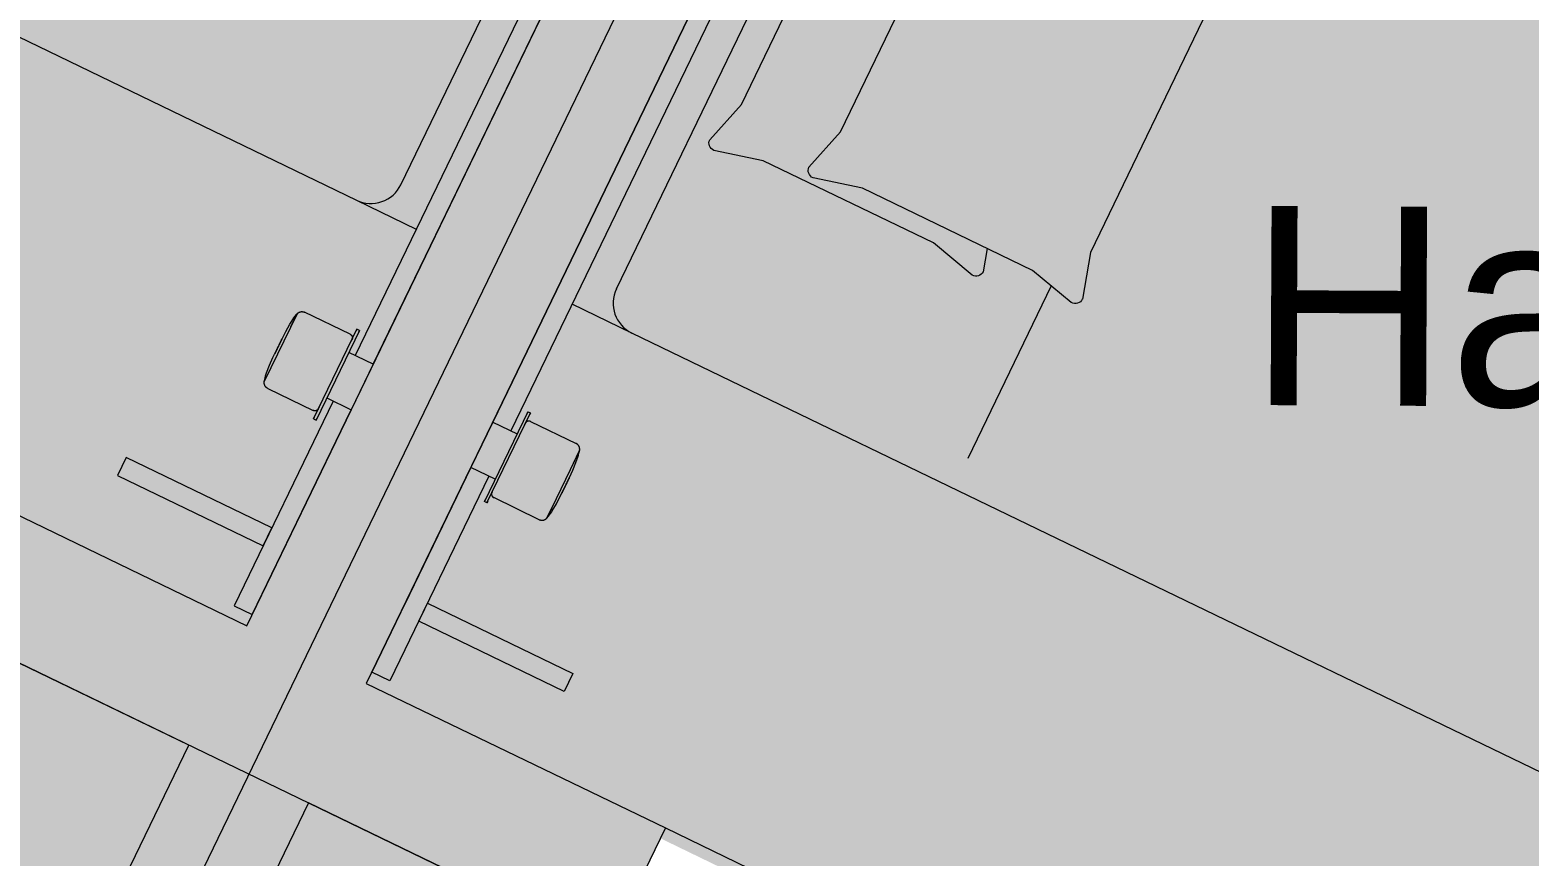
# Model space of a CAD drawing. Header units: metres. Extents: x -466 to 1322, y -1072 to 50.
# Drawn here: x 832.031 to 834.288, y -208.448 to -207.203 of the extents above; entities that cross this region are included whole.
import ezdxf

# ---------------------------------------------------------------- set-up
doc = ezdxf.new("R2010")
doc.units = ezdxf.units.M
for name, pattern in [('B1 P BAJA$0$HIDDEN', [9.525, 6.35, -3.175]), ('CENTER2', [28.575, 19.05, -3.175, 3.175, -3.175]), ('Hidden 1_16_', [0.002381, 0.001587, -0.00079375])]:
    doc.linetypes.add(name, pattern=pattern)
for name, color, linetype, lineweight in [('A - Hatch muros', 4, 'Continuous', 0), ('A - PROY', 250, 'B1 P BAJA$0$HIDDEN', 0), ('A - TXT 100 -1', 2, 'Continuous', 0), ('A-EJES', 61, 'CENTER2', 0), ('A-MUEBLES', 5, 'Continuous', 0), ('A-MURO INT', 4, 'Continuous', 0)]:
    doc.layers.add(name, color=color, linetype=linetype, lineweight=lineweight)
doc.layers.add('Hatch Exterior', color=7, linetype='Continuous', lineweight=0, true_color=0xa99b89)
doc.layers.add('Hatch Interior', color=7, linetype='Continuous', lineweight=0, true_color=0xaf6350)
doc.styles.add('Style-Arial', font='arial.ttf')

msp = doc.modelspace()

# ---------------------------------------------------------------- hatches: boundary and pattern name
at = {"layer": 'A - Hatch muros'}
h = msp.add_hatch(color=256, dxfattribs=at)
h.dxf.hatch_style = 1
h.paths.add_polyline_path([(840.7909, -209.9563), (841.0085, -209.5062), (839.5682, -208.8094), (839.6552, -208.6293), (842.1759, -209.8484), (843.3076, -207.5076), (840.7867, -206.2889), (840.8738, -206.1088), (843.5747, -207.4146), (841.1808, -212.3663), (841.6309, -212.5839), (841.5439, -212.764), (841.0962, -212.5413), (840.7915, -213.1715), (839.3486, -212.4802), (839.4356, -212.3001), (840.696, -212.9095), (841.3489, -211.559), (840.2686, -211.0367), (840.3991, -210.7666), (840.5792, -210.8537), (840.5357, -210.9437), (841.436, -211.3789), (842.0889, -210.0285), (841.1886, -209.5932), (840.9709, -210.0434)])
h.paths.add_polyline_path([(844.872, -214.1509), (845.3222, -214.3685), (847.1938, -210.4972), (847.3739, -210.5842), (845.4152, -214.6356), (844.785, -214.3309)])
h.paths.add_polyline_path([(852.6454, -210.1338), (852.9155, -210.2644), (852.8285, -210.4444), (852.5584, -210.3139)])
h.paths.add_polyline_path([(828.0363, -206.0115), (827.5862, -205.7939), (827.4991, -205.974), (827.9493, -206.1916), (826.9917, -208.1723), (827.1718, -208.2593), (828.1293, -206.2787), (828.5795, -206.4963), (828.6665, -206.3162), (828.2164, -206.0986), (830.5232, -201.327), (830.8834, -201.5011), (830.9704, -201.321), (830.4302, -201.0599)], flags=17)
h.paths.add_polyline_path([(832.4508, -208.3679), (831.4932, -210.3486), (831.3132, -210.2615), (832.2707, -208.2808), (831.8206, -208.0632), (831.9076, -207.8831), (832.3578, -208.1008), (833.7941, -205.1298), (830.9131, -203.7369), (831.2614, -203.0167), (831.4414, -203.1038), (831.1803, -203.6439), (833.8812, -204.9497), (834.6646, -203.3292), (831.9637, -202.0234), (831.7896, -202.3835), (831.6096, -202.2965), (831.8707, -201.7563), (837.8127, -204.629), (837.5516, -205.1692), (837.3715, -205.0821), (837.5456, -204.722), (834.8447, -203.4162), (834.0612, -205.0368), (836.7622, -206.3425), (837.0233, -205.8023), (837.2034, -205.8894), (836.8552, -206.6096), (833.9738, -205.2177), (832.5378, -208.1878), (832.988, -208.4055), (832.9009, -208.5855)])
h.paths.add_polyline_path([(836.2291, -209.9724), (836.142, -210.1524), (836.5922, -210.3701), (835.6346, -212.3507), (835.8147, -212.4378), (836.4676, -211.0873), (837.1878, -211.4355), (837.2749, -211.2555), (836.5546, -210.9073), (837.9475, -208.0263), (838.6677, -208.3745), (838.7547, -208.1944), (838.0345, -207.8462), (839.1662, -205.5054), (839.8864, -205.8536), (839.9735, -205.6736), (839.2532, -205.3254), (839.3403, -205.1453), (839.1602, -205.0583), (839.0732, -205.2383), (838.713, -205.0642), (838.626, -205.2443), (838.9861, -205.4184), (836.6792, -210.19)])
h.paths.add_polyline_path([(824.7969, -196.6703), (824.5939, -196.5721), (824.5734, -196.5874), (824.4131, -196.7069), (839.639, -204.0679), (839.5955, -204.158), (839.7755, -204.245), (839.8191, -204.155), (848.2819, -208.2464), (848.0643, -208.6966), (848.2444, -208.7836), (848.549, -208.1534)])
h.paths.add_polyline_path([(821.165, -199.3754), (820.9989, -199.4982), (821.3888, -200.0207), (821.5559, -199.8979)])
at = {"layer": 'Hatch Exterior', "transparency": 33554687}
h = msp.add_hatch(color=256, dxfattribs=at)
h.dxf.hatch_style = 1
h.paths.add_polyline_path([(844.4958, -216.5788), (845.4559, -214.6504), (841.0941, -212.5458), (840.789, -213.1766), (836.4676, -211.0873), (836.5922, -210.3701), (823.8078, -204.1894), (822.8507, -206.1692)])
at = {"layer": 'Hatch Interior', "transparency": 33554687}
h = msp.add_hatch(color=256, dxfattribs=at)
h.dxf.hatch_style = 1
h.paths.add_polyline_path([(812.5967, -195.9108), (820.8172, -189.7835), (825.5384, -196.1176), (824.7969, -196.6703), (848.369, -208.0663), (845.3112, -214.389), (840.9909, -212.2996), (840.6862, -212.9298), (836.4548, -210.8841), (836.7594, -210.2539), (820.7387, -202.4835), (819.7911, -201.2126), (821.3946, -200.0169), (819.3328, -197.2508), (815.6446, -199.9998)])

# ---------------------------------------------------------------- linework, layer by layer
at = {"layer": 'A - PROY', "color": 250, "linetype": 'Hidden 1_16_', "ltscale": 100}
msp.add_lwpolyline([(832.988, -208.4055), (836.2291, -209.9724)], dxfattribs=at)
at = {"layer": 'A-EJES', "ltscale": 0.1}
msp.add_line((835.4949, -201.8419), (829.6043, -214.0264), dxfattribs=at)
at = {"layer": 'A-MUEBLES'}
for p, q in [((833.5766, -205.5103), (832.5209, -207.694)), ((832.5481, -207.7071), (833.6038, -205.5234)), ((832.7282, -207.7942), (833.7839, -205.6105)), ((833.8111, -205.6236), (832.7554, -207.8073)), ((832.5898, -207.4365), (833.4168, -205.7259)), ((832.9143, -207.5934), (833.7413, -205.8828)), ((833.0755, -206.6161), (832.5481, -207.7071)), ((830.9925, -206.7198), (832.523, -207.4597)), ((833.2556, -206.7032), (832.7282, -207.7942)), ((833.2518, -207.3567), (833.4354, -206.977)), ((833.1025, -207.3155), (833.2378, -207.0356)), ((833.8115, -207.1588), (833.6279, -207.5385)), ((833.0548, -207.3688), (833.1025, -207.3155)), ((833.2042, -207.41), (833.2518, -207.3567)), ((833.1353, -207.4004), (833.061, -207.385)), ((833.3915, -207.5243), (833.1353, -207.4004)), ((833.2847, -207.4417), (833.2104, -207.4262)), ((833.5409, -207.5656), (833.2847, -207.4417)), ((832.523, -207.4597), (832.6131, -207.5033)), ((833.4498, -207.5729), (833.3915, -207.5243)), ((833.4725, -207.5325), (833.4664, -207.5678)), ((833.6279, -207.5385), (833.6158, -207.609)), ((833.5992, -207.6142), (833.5409, -207.5656)), ((833.569, -207.589), (833.4432, -207.8491)), ((832.9376, -207.6602), (832.8476, -207.6166)), ((832.4336, -207.631), (832.3842, -207.7331)), ((832.4243, -207.6502), (832.4336, -207.631)), ((832.5135, -207.6618), (832.4449, -207.6286)), ((832.4584, -207.7893), (832.5237, -207.6542)), ((832.5276, -207.6561), (832.4623, -207.7912)), ((832.5237, -207.6542), (832.5226, -207.6565)), ((832.5276, -207.6561), (832.5237, -207.6542)), ((832.5265, -207.6584), (832.5276, -207.6561)), ((834.4681, -208.4001), (832.9376, -207.6602)), ((832.5481, -207.7071), (832.5115, -207.6894)), ((832.3842, -207.7331), (832.3935, -207.7139)), ((832.5481, -207.7071), (832.515, -207.7755)), ((832.3894, -207.7434), (832.458, -207.7766)), ((832.4784, -207.7578), (832.515, -207.7755)), ((832.4878, -207.7624), (832.3388, -208.0707)), ((832.366, -208.0838), (832.515, -207.7755)), ((832.515, -207.7755), (832.4227, -207.9666)), ((832.7809, -207.7786), (832.7156, -207.9136)), ((832.7195, -207.9155), (832.7848, -207.7804)), ((832.7798, -207.7809), (832.7809, -207.7786)), ((832.7809, -207.7786), (832.7848, -207.7804)), ((832.7848, -207.7804), (832.7837, -207.7827)), ((832.4595, -207.787), (832.4584, -207.7893)), ((832.4584, -207.7893), (832.4623, -207.7912)), ((832.4623, -207.7912), (832.4634, -207.7889)), ((832.7282, -207.7942), (832.6951, -207.8626)), ((832.7282, -207.7942), (832.7648, -207.8119)), ((832.7851, -207.7931), (832.8538, -207.8263)), ((832.1764, -207.8475), (832.1633, -207.8747)), ((832.3955, -207.9534), (832.1764, -207.8475)), ((832.8589, -207.8367), (832.8096, -207.9387)), ((832.8496, -207.8559), (832.8589, -207.8367)), ((832.546, -208.1709), (832.6951, -207.8626)), ((832.6951, -207.8626), (832.6027, -208.0536)), ((832.7317, -207.8803), (832.6951, -207.8626)), ((832.1633, -207.8747), (832.3823, -207.9806)), ((832.7223, -207.8758), (832.5733, -208.184)), ((832.7156, -207.9136), (832.7167, -207.9113)), ((832.7195, -207.9155), (832.7156, -207.9136)), ((832.7206, -207.9132), (832.7195, -207.9155)), ((832.7983, -207.9411), (832.7296, -207.9079)), ((832.8096, -207.9387), (832.8189, -207.9195)), ((832.3823, -207.9806), (832.3955, -207.9534)), ((832.4227, -207.9666), (832.4096, -207.9936)), ((832.4096, -207.9936), (832.3661, -208.0836)), ((832.3388, -208.0707), (832.366, -208.0838)), ((832.6027, -208.0536), (832.5897, -208.0806)), ((832.6168, -208.094), (832.6299, -208.0668)), ((832.6299, -208.0668), (832.8489, -208.1727)), ((832.5897, -208.0806), (832.5461, -208.1707)), ((832.8358, -208.1999), (832.6168, -208.094)), ((832.5733, -208.184), (832.546, -208.1709)), ((832.8489, -208.1727), (832.8358, -208.1999))]:
    msp.add_line(p, q, dxfattribs=at)
at = {"layer": 'A-MUEBLES', "flags": 128}
for points in [[(832.4109, -207.6687), (832.4166, -207.6575), (832.4227, -207.6466), (832.4255, -207.6419)], [(832.4255, -207.6419), (832.4271, -207.6394), (832.4289, -207.6369), (832.4307, -207.6345), (832.4326, -207.6322), (832.4336, -207.631)], [(832.4336, -207.631), (832.4338, -207.6307), (832.4341, -207.6305), (832.4344, -207.6302), (832.4346, -207.63), (832.4349, -207.6297), (832.4352, -207.6295), (832.4355, -207.6293), (832.4359, -207.6291), (832.4362, -207.6289), (832.4365, -207.6287), (832.4369, -207.6285), (832.4372, -207.6284), (832.4376, -207.6283), (832.4379, -207.6281), (832.4383, -207.628), (832.4387, -207.6279), (832.439, -207.6279), (832.4394, -207.6278), (832.4398, -207.6278), (832.4401, -207.6277), (832.4405, -207.6277), (832.4409, -207.6277), (832.4413, -207.6277), (832.4417, -207.6277), (832.442, -207.6278), (832.4424, -207.6278), (832.4428, -207.6279), (832.4431, -207.628), (832.4435, -207.6281), (832.4439, -207.6282), (832.4442, -207.6283), (832.4446, -207.6285), (832.4449, -207.6286)], [(832.4109, -207.6687), (832.4109, -207.6687), (832.4109, -207.6687), (832.4109, -207.6687), (832.4109, -207.6688), (832.4108, -207.6689), (832.4108, -207.669), (832.4107, -207.6691), (832.4106, -207.6693), (832.4106, -207.6694), (832.4105, -207.6696), (832.4104, -207.6698), (832.4103, -207.67), (832.4102, -207.6702), (832.4101, -207.6704), (832.4099, -207.6707), (832.4098, -207.671), (832.4097, -207.6712), (832.4095, -207.6715), (832.4094, -207.6719), (832.4092, -207.6722), (832.4091, -207.6725), (832.4089, -207.6729), (832.4087, -207.6732), (832.4085, -207.6736), (832.4083, -207.674), (832.4082, -207.6744), (832.408, -207.6748), (832.4078, -207.6752), (832.4076, -207.6757), (832.4073, -207.6761), (832.4071, -207.6765), (832.4069, -207.677), (832.4067, -207.6774), (832.4065, -207.6779), (832.4063, -207.6783), (832.406, -207.6788), (832.4058, -207.6792), (832.4056, -207.6797), (832.4054, -207.6802), (832.4051, -207.6806), (832.4049, -207.6811), (832.4047, -207.6816), (832.4045, -207.682), (832.4042, -207.6825), (832.404, -207.6829), (832.4038, -207.6834), (832.4036, -207.6838), (832.4034, -207.6843), (832.4032, -207.6847), (832.403, -207.6851), (832.4028, -207.6856), (832.4026, -207.686), (832.4024, -207.6864), (832.4022, -207.6868), (832.402, -207.6871), (832.4018, -207.6875), (832.4016, -207.6879), (832.4015, -207.6882), (832.4013, -207.6886), (832.4012, -207.6889), (832.401, -207.6892), (832.4009, -207.6895), (832.4007, -207.6898), (832.4006, -207.69), (832.4005, -207.6903), (832.4004, -207.6905), (832.4003, -207.6907), (832.4002, -207.6909), (832.4001, -207.6911), (832.4, -207.6913), (832.3999, -207.6914), (832.3999, -207.6915), (832.3998, -207.6917), (832.3998, -207.6917), (832.3997, -207.6918), (832.3997, -207.6919), (832.3997, -207.6919), (832.3997, -207.6919)], [(832.3997, -207.6919), (832.3997, -207.6919), (832.3997, -207.6919), (832.3997, -207.6919), (832.3997, -207.6918), (832.3998, -207.6917), (832.3998, -207.6916), (832.3999, -207.6915), (832.4, -207.6913), (832.4, -207.6912), (832.4001, -207.691), (832.4002, -207.6908), (832.4003, -207.6906), (832.4004, -207.6904), (832.4005, -207.6902), (832.4007, -207.6899), (832.4008, -207.6896), (832.4009, -207.6893), (832.4011, -207.689), (832.4012, -207.6887), (832.4014, -207.6884), (832.4015, -207.6881), (832.4017, -207.6877), (832.4019, -207.6874), (832.4021, -207.687), (832.4023, -207.6866), (832.4025, -207.6862), (832.4027, -207.6858), (832.4029, -207.6854), (832.4031, -207.6849), (832.4033, -207.6845), (832.4035, -207.6841), (832.4037, -207.6836), (832.4039, -207.6832), (832.4041, -207.6827), (832.4043, -207.6823), (832.4046, -207.6818), (832.4048, -207.6814), (832.405, -207.6809), (832.4052, -207.6804), (832.4055, -207.68), (832.4057, -207.6795), (832.4059, -207.679), (832.4061, -207.6786), (832.4064, -207.6781), (832.4066, -207.6777), (832.4068, -207.6772), (832.407, -207.6768), (832.4072, -207.6763), (832.4074, -207.6759), (832.4076, -207.6755), (832.4078, -207.675), (832.408, -207.6746), (832.4082, -207.6742), (832.4084, -207.6738), (832.4086, -207.6734), (832.4088, -207.6731), (832.409, -207.6727), (832.4091, -207.6724), (832.4093, -207.672), (832.4095, -207.6717), (832.4096, -207.6714), (832.4097, -207.6711), (832.4099, -207.6708), (832.41, -207.6706), (832.4101, -207.6703), (832.4102, -207.6701), (832.4103, -207.6699), (832.4104, -207.6697), (832.4105, -207.6695), (832.4106, -207.6693), (832.4107, -207.6692), (832.4107, -207.6691), (832.4108, -207.6689), (832.4108, -207.6689), (832.4109, -207.6688), (832.4109, -207.6687), (832.4109, -207.6687), (832.4109, -207.6687)], [(832.5135, -207.6618), (832.5137, -207.6619), (832.5139, -207.662), (832.5141, -207.6622), (832.5143, -207.6623), (832.5145, -207.6624), (832.5147, -207.6626), (832.5149, -207.6627), (832.5151, -207.6629), (832.5152, -207.6631), (832.5154, -207.6632), (832.5155, -207.6634), (832.5157, -207.6636), (832.5158, -207.6638), (832.5159, -207.664), (832.5161, -207.6642), (832.5162, -207.6644), (832.5163, -207.6646), (832.5164, -207.6648), (832.5165, -207.665), (832.5165, -207.6653), (832.5166, -207.6655), (832.5167, -207.6657), (832.5167, -207.6659), (832.5168, -207.6662), (832.5168, -207.6664), (832.5168, -207.6666), (832.5168, -207.6669), (832.5168, -207.6671), (832.5168, -207.6673), (832.5168, -207.6676), (832.5168, -207.6678), (832.5168, -207.6681), (832.5167, -207.6683), (832.5167, -207.6685), (832.5166, -207.6687), (832.5165, -207.669), (832.5165, -207.6692), (832.5164, -207.6694), (832.5163, -207.6696)], [(832.5141, -207.6742), (832.5144, -207.6734), (832.5148, -207.6727), (832.5151, -207.672), (832.5154, -207.6714), (832.5156, -207.6709), (832.5158, -207.6705), (832.516, -207.6702), (832.5161, -207.6699), (832.5162, -207.6698), (832.5163, -207.6697)], [(832.5162, -207.6697), (832.5162, -207.6698), (832.5161, -207.67), (832.5159, -207.6703), (832.5158, -207.6707)], [(832.3878, -207.72), (832.3923, -207.7083), (832.3973, -207.6969), (832.3997, -207.6919)], [(832.3894, -207.7434), (832.3891, -207.7432), (832.3887, -207.743), (832.3884, -207.7428), (832.3881, -207.7426), (832.3878, -207.7424), (832.3875, -207.7422), (832.3872, -207.7419), (832.3869, -207.7417), (832.3867, -207.7414), (832.3864, -207.7411), (832.3862, -207.7408), (832.3859, -207.7405), (832.3857, -207.7402), (832.3855, -207.7399), (832.3853, -207.7396), (832.3851, -207.7393), (832.385, -207.7389), (832.3848, -207.7386), (832.3847, -207.7382), (832.3845, -207.7379), (832.3844, -207.7375), (832.3843, -207.7372), (832.3843, -207.7368), (832.3842, -207.7364), (832.3841, -207.736), (832.3841, -207.7357), (832.3841, -207.7353), (832.3841, -207.7349), (832.3841, -207.7345), (832.3841, -207.7342), (832.3841, -207.7338), (832.3842, -207.7334), (832.3842, -207.7331)], [(832.3842, -207.7331), (832.3848, -207.7301), (832.3855, -207.7272), (832.3863, -207.7243), (832.3873, -207.7214), (832.3878, -207.72)], [(832.4658, -207.7741), (832.4657, -207.7743), (832.4655, -207.7745), (832.4654, -207.7747), (832.4653, -207.7749), (832.4651, -207.775), (832.465, -207.7752), (832.4648, -207.7754), (832.4647, -207.7756), (832.4645, -207.7757), (832.4643, -207.7759), (832.4641, -207.776), (832.4639, -207.7761), (832.4637, -207.7763), (832.4635, -207.7764), (832.4633, -207.7765), (832.4631, -207.7766), (832.4629, -207.7767), (832.4627, -207.7768), (832.4625, -207.7769), (832.4622, -207.7769), (832.462, -207.777), (832.4618, -207.7771), (832.4615, -207.7771), (832.4613, -207.7771), (832.4611, -207.7772), (832.4608, -207.7772), (832.4606, -207.7772), (832.4604, -207.7772), (832.4601, -207.7772), (832.4599, -207.7771), (832.4597, -207.7771), (832.4594, -207.7771), (832.4592, -207.777), (832.459, -207.7769), (832.4588, -207.7769), (832.4585, -207.7768), (832.4583, -207.7767), (832.4581, -207.7766), (832.458, -207.7766)], [(832.4659, -207.7738), (832.466, -207.7737), (832.4661, -207.7735), (832.4662, -207.7732), (832.4664, -207.7728), (832.4666, -207.7724), (832.4669, -207.7718), (832.4672, -207.7712), (832.4675, -207.7705), (832.4679, -207.7697), (832.4683, -207.7689)], [(832.4663, -207.773), (832.4661, -207.7733), (832.466, -207.7736), (832.4659, -207.7738), (832.4659, -207.7738)], [(832.7751, -207.8004), (832.7755, -207.7996), (832.7758, -207.7989), (832.7761, -207.7982), (832.7764, -207.7976), (832.7767, -207.7971), (832.7769, -207.7967), (832.777, -207.7964), (832.7771, -207.7961), (832.7772, -207.796), (832.7773, -207.7959)], [(832.7773, -207.7959), (832.7772, -207.796), (832.7771, -207.7962), (832.777, -207.7965), (832.7768, -207.7969)], [(832.7851, -207.7931), (832.7849, -207.793), (832.7847, -207.7929), (832.7845, -207.7929), (832.7842, -207.7928), (832.784, -207.7927), (832.7838, -207.7927), (832.7836, -207.7926), (832.7833, -207.7926), (832.7831, -207.7926), (832.7829, -207.7926), (832.7826, -207.7925), (832.7824, -207.7925), (832.7822, -207.7926), (832.7819, -207.7926), (832.7817, -207.7926), (832.7815, -207.7927), (832.7812, -207.7927), (832.781, -207.7928), (832.7808, -207.7928), (832.7806, -207.7929), (832.7803, -207.793), (832.7801, -207.7931), (832.7799, -207.7932), (832.7797, -207.7933), (832.7795, -207.7934), (832.7793, -207.7935), (832.7791, -207.7937), (832.7789, -207.7938), (832.7787, -207.794), (832.7786, -207.7941), (832.7784, -207.7943), (832.7782, -207.7945), (832.7781, -207.7946), (832.7779, -207.7948), (832.7778, -207.795), (832.7777, -207.7952), (832.7775, -207.7954), (832.7774, -207.7956), (832.7773, -207.7958)], [(832.8589, -207.8367), (832.859, -207.8363), (832.859, -207.8359), (832.8591, -207.8355), (832.8591, -207.8352), (832.8591, -207.8348), (832.8591, -207.8344), (832.8591, -207.834), (832.859, -207.8337), (832.859, -207.8333), (832.8589, -207.8329), (832.8588, -207.8325), (832.8587, -207.8322), (832.8586, -207.8318), (832.8585, -207.8315), (832.8583, -207.8311), (832.8582, -207.8308), (832.858, -207.8304), (832.8578, -207.8301), (832.8576, -207.8298), (832.8574, -207.8295), (832.8572, -207.8292), (832.857, -207.8289), (832.8567, -207.8286), (832.8565, -207.8283), (832.8562, -207.828), (832.8559, -207.8278), (832.8556, -207.8275), (832.8554, -207.8273), (832.855, -207.8271), (832.8547, -207.8269), (832.8544, -207.8267), (832.8541, -207.8265), (832.8538, -207.8263)], [(832.8435, -207.8778), (832.8487, -207.8664), (832.8535, -207.8548), (832.8554, -207.8497)], [(832.8554, -207.8497), (832.8564, -207.8469), (832.8573, -207.844), (832.858, -207.8411), (832.8586, -207.8381), (832.8589, -207.8367)], [(832.7269, -207.9), (832.727, -207.8999), (832.7271, -207.8997), (832.7272, -207.8994), (832.7274, -207.899), (832.7276, -207.8986), (832.7279, -207.898), (832.7282, -207.8974), (832.7285, -207.8967), (832.7289, -207.8959), (832.7293, -207.8951)], [(832.8435, -207.8778), (832.8435, -207.8778), (832.8435, -207.8778), (832.8434, -207.8779), (832.8434, -207.8779), (832.8434, -207.878), (832.8433, -207.8781), (832.8433, -207.8782), (832.8432, -207.8784), (832.8431, -207.8785), (832.843, -207.8787), (832.843, -207.8789), (832.8429, -207.8791), (832.8427, -207.8793), (832.8426, -207.8796), (832.8425, -207.8798), (832.8424, -207.8801), (832.8422, -207.8804), (832.8421, -207.8807), (832.8419, -207.881), (832.8418, -207.8813), (832.8416, -207.8817), (832.8414, -207.882), (832.8413, -207.8824), (832.8411, -207.8827), (832.8409, -207.8831), (832.8407, -207.8835), (832.8405, -207.8839), (832.8403, -207.8843), (832.8401, -207.8848), (832.8399, -207.8852), (832.8397, -207.8856), (832.8395, -207.8861), (832.8393, -207.8865), (832.839, -207.887), (832.8388, -207.8874), (832.8386, -207.8879), (832.8384, -207.8884), (832.8381, -207.8888), (832.8379, -207.8893), (832.8377, -207.8898), (832.8375, -207.8902), (832.8372, -207.8907), (832.837, -207.8912), (832.8368, -207.8916), (832.8366, -207.8921), (832.8364, -207.8925), (832.8361, -207.893), (832.8359, -207.8934), (832.8357, -207.8938), (832.8355, -207.8943), (832.8353, -207.8947), (832.8351, -207.8951), (832.8349, -207.8955), (832.8347, -207.8959), (832.8345, -207.8963), (832.8344, -207.8966), (832.8342, -207.897), (832.834, -207.8973), (832.8339, -207.8977), (832.8337, -207.898), (832.8336, -207.8983), (832.8334, -207.8986), (832.8333, -207.8989), (832.8332, -207.8991), (832.833, -207.8994), (832.8329, -207.8996), (832.8328, -207.8998), (832.8327, -207.9), (832.8326, -207.9002), (832.8326, -207.9004), (832.8325, -207.9005), (832.8324, -207.9007), (832.8324, -207.9008), (832.8323, -207.9009), (832.8323, -207.9009), (832.8323, -207.901), (832.8322, -207.901), (832.8322, -207.9011)], [(832.8322, -207.9011), (832.8322, -207.9011), (832.8323, -207.901), (832.8323, -207.901), (832.8323, -207.9009), (832.8323, -207.9008), (832.8324, -207.9007), (832.8325, -207.9006), (832.8325, -207.9005), (832.8326, -207.9003), (832.8327, -207.9001), (832.8328, -207.9), (832.8329, -207.8997), (832.833, -207.8995), (832.8331, -207.8993), (832.8332, -207.899), (832.8333, -207.8988), (832.8335, -207.8985), (832.8336, -207.8982), (832.8338, -207.8979), (832.8339, -207.8975), (832.8341, -207.8972), (832.8343, -207.8968), (832.8345, -207.8965), (832.8346, -207.8961), (832.8348, -207.8957), (832.835, -207.8953), (832.8352, -207.8949), (832.8354, -207.8945), (832.8356, -207.8941), (832.8358, -207.8936), (832.836, -207.8932), (832.8362, -207.8928), (832.8365, -207.8923), (832.8367, -207.8919), (832.8369, -207.8914), (832.8371, -207.8909), (832.8374, -207.8905), (832.8376, -207.89), (832.8378, -207.8895), (832.838, -207.8891), (832.8383, -207.8886), (832.8385, -207.8882), (832.8387, -207.8877), (832.8389, -207.8872), (832.8391, -207.8868), (832.8394, -207.8863), (832.8396, -207.8859), (832.8398, -207.8854), (832.84, -207.885), (832.8402, -207.8846), (832.8404, -207.8842), (832.8406, -207.8837), (832.8408, -207.8833), (832.841, -207.883), (832.8412, -207.8826), (832.8414, -207.8822), (832.8415, -207.8818), (832.8417, -207.8815), (832.8419, -207.8812), (832.842, -207.8808), (832.8422, -207.8805), (832.8423, -207.8802), (832.8424, -207.88), (832.8426, -207.8797), (832.8427, -207.8794), (832.8428, -207.8792), (832.8429, -207.879), (832.843, -207.8788), (832.8431, -207.8786), (832.8432, -207.8785), (832.8432, -207.8783), (832.8433, -207.8782), (832.8434, -207.8781), (832.8434, -207.878), (832.8434, -207.8779), (832.8435, -207.8778), (832.8435, -207.8778), (832.8435, -207.8778)], [(832.7268, -207.9003), (832.7267, -207.9005), (832.7266, -207.9007), (832.7266, -207.9009), (832.7265, -207.9011), (832.7265, -207.9014), (832.7264, -207.9016), (832.7264, -207.9018), (832.7263, -207.9021), (832.7263, -207.9023), (832.7263, -207.9025), (832.7263, -207.9028), (832.7263, -207.903), (832.7264, -207.9032), (832.7264, -207.9035), (832.7264, -207.9037), (832.7265, -207.9039), (832.7265, -207.9042), (832.7266, -207.9044), (832.7267, -207.9046), (832.7268, -207.9048), (832.7269, -207.9051), (832.727, -207.9053), (832.7271, -207.9055), (832.7272, -207.9057), (832.7273, -207.9059), (832.7274, -207.9061), (832.7276, -207.9063), (832.7277, -207.9064), (832.7279, -207.9066), (832.7281, -207.9068), (832.7282, -207.9069), (832.7284, -207.9071), (832.7286, -207.9072), (832.7288, -207.9074), (832.729, -207.9075), (832.7292, -207.9076), (832.7294, -207.9078), (832.7296, -207.9079), (832.7296, -207.9079)], [(832.7273, -207.8992), (832.7272, -207.8995), (832.727, -207.8998), (832.727, -207.8999), (832.7269, -207.9)], [(832.8177, -207.9278), (832.824, -207.917), (832.8298, -207.9059), (832.8322, -207.9011)], [(832.7983, -207.9411), (832.7986, -207.9412), (832.799, -207.9414), (832.7993, -207.9415), (832.7997, -207.9416), (832.8001, -207.9417), (832.8004, -207.9418), (832.8008, -207.9419), (832.8012, -207.9419), (832.8015, -207.942), (832.8019, -207.942), (832.8023, -207.942), (832.8027, -207.942), (832.8031, -207.942), (832.8034, -207.942), (832.8038, -207.9419), (832.8042, -207.9419), (832.8045, -207.9418), (832.8049, -207.9417), (832.8053, -207.9416), (832.8056, -207.9415), (832.806, -207.9413), (832.8063, -207.9412), (832.8067, -207.941), (832.807, -207.9408), (832.8073, -207.9406), (832.8076, -207.9404), (832.808, -207.9402), (832.8083, -207.94), (832.8085, -207.9397), (832.8088, -207.9395), (832.8091, -207.9392), (832.8094, -207.939), (832.8096, -207.9387)], [(832.8096, -207.9387), (832.8116, -207.9364), (832.8134, -207.934), (832.8152, -207.9316), (832.8169, -207.9291), (832.8177, -207.9278)]]:
    msp.add_lwpolyline(points, dxfattribs=at)
at = {"layer": 'A-MUEBLES'}
for centre, start, end in [((832.5448, -207.4147), 244.1983, 334.1983), ((832.9594, -207.6151), 154.1983, 244.1983)]:
    msp.add_arc(centre, 0.05, start, end, dxfattribs=at)
at = {"layer": 'A-MUEBLES', "extrusion": (0, 0, -1)}
for centre, start_param, end_param in [((833.0662, -207.3743), 4.712389, 6.283185), ((833.2156, -207.4156), 4.712389, 6.283185), ((833.455, -207.5623), 3.141593, 4.712389), ((833.6043, -207.6035), 3.141593, 4.712389)]:
    msp.add_ellipse(centre, major_axis=(-0.0114, 0.0055), ratio=0.934205, start_param=start_param, end_param=end_param, dxfattribs=at)
at = {"layer": 'A-MURO INT'}
msp.add_lwpolyline([(836.8552, -206.6096), (833.9742, -205.2168), (832.5378, -208.1878), (832.988, -208.4055), (832.9009, -208.5855), (832.4508, -208.3679), (831.4932, -210.3486), (831.3132, -210.2615), (832.2707, -208.2808), (831.8206, -208.0632), (831.9076, -207.8831), (832.3578, -208.1008), (833.7941, -205.1298), (830.9131, -203.7369), (831.2614, -203.0167), (831.4414, -203.1038), (831.1803, -203.6439), (833.8812, -204.9497), (834.6646, -203.3292), (831.9637, -202.0234), (831.7896, -202.3835), (831.6096, -202.2965), (831.8707, -201.7563), (837.8127, -204.629)], dxfattribs=at)
msp.add_lwpolyline([(848.7792, -218.7052), (852.8871, -210.2506), (848.369, -208.0663), (845.2351, -214.5485), (841.0941, -212.5458), (841.0937, -212.5463), (823.8078, -204.1894), (822.8507, -206.1692)], close=True, dxfattribs=at)

# ---------------------------------------------------------------- texts
at = {"layer": 'A - TXT 100 -1', "style": 'Style-Arial'}
msp.add_text('Habitación 2', height=0.3, rotation=359.7227, dxfattribs=at).set_placement((833.8649, -207.7684))

doc.saveas('drawing.dxf')
